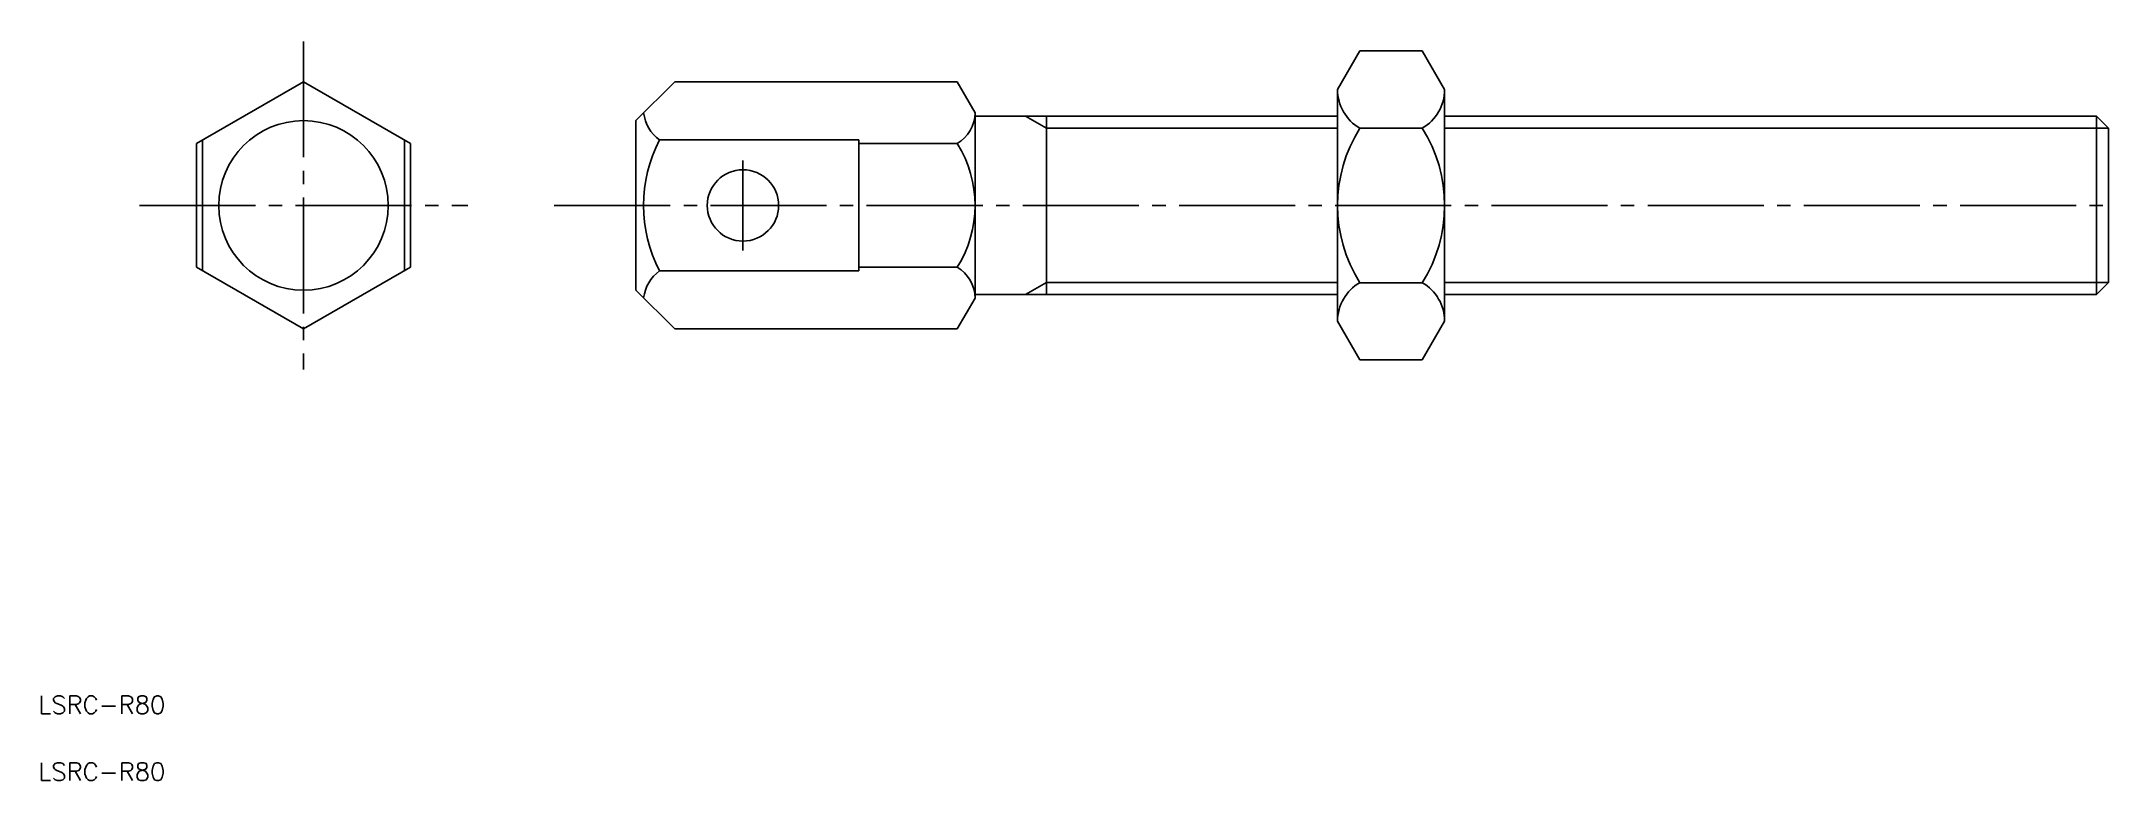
# Model space of a CAD drawing. Extents: x 71 to 302, y 159 to 242.
import ezdxf

# ---------------------------------------------------------------- set-up
doc = ezdxf.new("R2010")
doc.units = 0
doc.linetypes.add('CENTER', pattern=[17.5, 13, -1.5, 1.5, -1.5])
doc.layers.get('0').update_dxf_attribs({"linetype": 'CONTINUOUS'})
doc.layers.add('CENTER', color=1, linetype='CENTER')
doc.styles.get("Standard").update_dxf_attribs({"font": 'txt.shx', "bigfont": '@extfont2.shx'})

msp = doc.modelspace()

# ---------------------------------------------------------------- linework, layer by layer
at = {"color": 7, "linetype": 'CONTINUOUS'}
for p, q in [((215.83, 236.24), (218.33, 240.57)), ((225.33, 240.57), (218.33, 240.57)), ((227.83, 236.24), (225.33, 240.57)), ((137.22, 232.75), (141.58, 237.11)), ((141.58, 237.11), (173.22, 237.11)), ((173.22, 237.11), (175.22, 233.64)), ((215.83, 210.26), (215.83, 236.24)), ((227.83, 210.26), (227.83, 236.24)), ((137.22, 232.75), (137.22, 213.75)), ((175.22, 233.64), (175.22, 212.87)), ((175.22, 233.25), (215.83, 233.25)), ((183.22, 233.25), (183.22, 213.25)), ((225.33, 231.91), (218.33, 231.91)), ((227.83, 233.25), (300.87, 233.25)), ((300.87, 233.25), (300.87, 213.25)), ((300.87, 233.25), (302.22, 231.9)), ((302.22, 231.9), (302.22, 214.61)), ((88.69, 230.59), (88.69, 215.92)), ((111.29, 230.59), (111.29, 215.92)), ((139.88, 230.59), (162.22, 230.59)), ((162.22, 230.59), (162.22, 215.92)), ((162.22, 230.18), (173.22, 230.18)), ((162.22, 215.92), (139.88, 215.92)), ((162.22, 216.33), (173.22, 216.33)), ((137.22, 213.75), (141.58, 209.4)), ((175.22, 213.25), (215.83, 213.25)), ((225.33, 214.59), (218.33, 214.59)), ((227.83, 213.25), (300.87, 213.25)), ((302.22, 214.61), (300.87, 213.25)), ((173.22, 209.4), (175.22, 212.87)), ((141.58, 209.4), (173.22, 209.4)), ((215.83, 210.26), (218.33, 205.93)), ((227.83, 210.26), (225.33, 205.93)), ((225.33, 205.93), (218.33, 205.93))]:
    msp.add_line(p, q, dxfattribs=at)
at = {"color": 3, "linetype": 'CONTINUOUS'}
for p, q in [((180.88, 233.25), (183.22, 231.9)), ((183.22, 231.9), (215.83, 231.9)), ((227.83, 231.9), (302.22, 231.9)), ((180.88, 213.25), (183.22, 214.61)), ((183.22, 214.61), (215.83, 214.61)), ((227.83, 214.61), (302.22, 214.61))]:
    msp.add_line(p, q, dxfattribs=at)
at = {"color": 7, "linetype": 'CONTINUOUS'}
msp.add_lwpolyline([(87.99, 216.33), (99.99, 209.4), (111.99, 216.33), (111.99, 230.18), (99.99, 237.11), (87.99, 230.18)], close=True, dxfattribs=at)
for centre, radius in [((99.99, 223.25), 9.5), ((149.22, 223.25), 4)]:
    msp.add_circle(centre, radius, dxfattribs=at)
for centre, radius, start, end in [((220.83, 236.24), 5, 180, 239.9989), ((222.83, 236.24), 5, 300.0011, 0), ((142.41, 234.11), 4.34, 186.4062, 234.2919), ((171.22, 233.65), 4, 299.9412, 359.9412), ((232.09, 223.25), 16.25, 147.7965, 212.2035), ((211.58, 223.25), 16.25, 327.7965, 32.2035), ((153.98, 223.25), 15.9, 152.5348, 207.4652), ((162.24, 223.25), 12.99, 327.7596, 32.2404), ((142.41, 212.39), 4.34, 125.7081, 173.5938), ((171.22, 212.86), 4, 0.0588, 60.0588), ((220.83, 210.26), 5, 120.0011, 180), ((222.83, 210.26), 5, 360, 59.9989)]:
    msp.add_arc(centre, radius, start, end, dxfattribs=at)
at = {"layer": 'CENTER', "color": 1, "linetype": 'CENTER'}
for p, q in [((99.99, 241.64), (99.99, 204.86)), ((149.22, 228.3), (149.22, 218.2)), ((81.6, 223.25), (118.38, 223.25)), ((128.08, 223.25), (302.22, 223.25))]:
    msp.add_line(p, q, dxfattribs=at)

# ---------------------------------------------------------------- texts
at = {"color": 7, "linetype": 'CONTINUOUS'}
for p in [(70.28, 166.27), (70.28, 158.77)]:
    msp.add_text('LSRC-R80', height=2, dxfattribs=at).set_placement(p)

doc.saveas('drawing.dxf')
